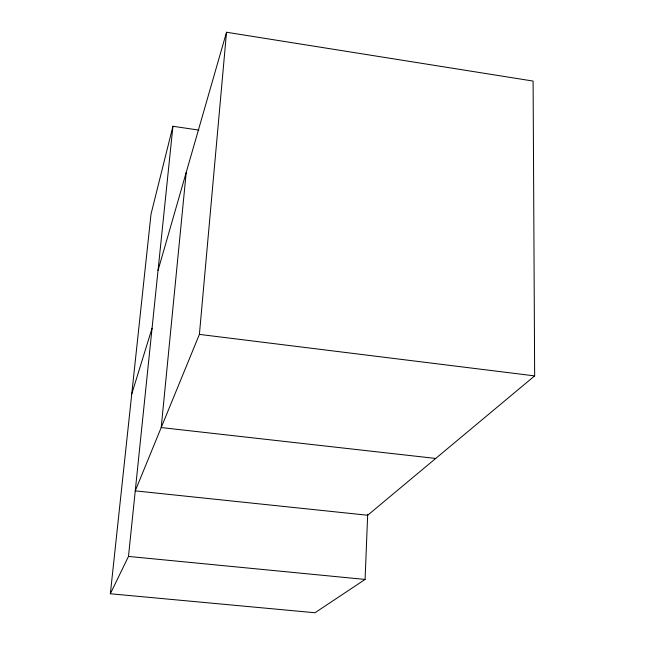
<?xml version="1.0" encoding="UTF-8"?>
<svg xmlns="http://www.w3.org/2000/svg" width="645" height="645" viewBox="0 0 645 645"><rect width="100%" height="100%" fill="white"/><g stroke="black" fill="none" stroke-linecap="round" stroke-linejoin="round"><path stroke-width="0.97" d="M198.821 130.088L172.933 126.275L151.019 214.124L110.351 593.763L314.994 612.75L365.086 579.436L367.69 514.234M199.402 334.392L226.524 32.25L533.101 81.068L534.649 375.89L367.65 515.25L135.248 490.869L199.402 334.392L534.649 375.89M186.212 172.433L161.21 427.562L435.722 458.442M110.351 593.763L128.476 556.425L172.933 126.275M158.041 270.384L226.524 32.25M131.757 393.926L152.059 328.257M128.476 556.425L365.086 579.436"/></g></svg>
